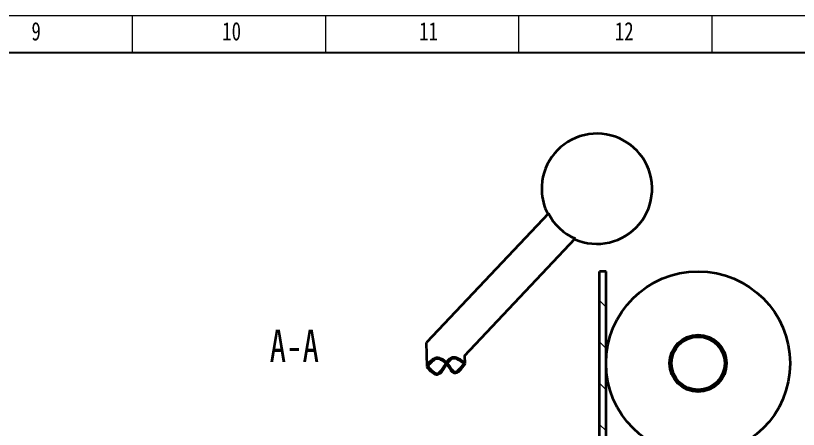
# Model space of a CAD drawing. Header units: millimetres. Extents: x 0 to 841, y 0 to 594.
# Drawn here: x 441.4 to 654, y 481.5 to 594 of the extents above; entities that cross this region are included whole.
import ezdxf

# ---------------------------------------------------------------- set-up
doc = ezdxf.new("R2010")
doc.units = ezdxf.units.MM
doc.layers.add('粗实线', color=7, linetype='Continuous', lineweight=50)
doc.styles.add('SLDTEXTSTYLE1', font='TXT', dxfattribs={"width": 0.75})

msp = doc.modelspace()

# ---------------------------------------------------------------- hatches: boundary and pattern name
at = {"linetype": 'Continuous', "lineweight": 18}
h = msp.add_hatch(dxfattribs=at)
h.set_pattern_fill('ANSI31', scale=2.5, angle=90, style=0)
h.set_pattern_definition([(135, (-744.932, -742.906), (-5.61266, -5.61266), [])])
h.paths.add_polyline_path([(599.95, 524.44), (599.95, 299.44), (601.75, 299.44), (601.75, 524.44)], flags=0)
h = msp.add_hatch(dxfattribs=at)
h.set_pattern_fill('ANSI31', scale=2.5, style=0)
h.set_pattern_definition([(45, (-744.932, -742.906), (-5.61266, 5.61266), [])])
edge = h.paths.add_edge_path(flags=0)
edge.add_arc((626.75, 499.44), 7.74, 0, 360)
edge = h.paths.add_edge_path(flags=0)
edge.add_arc((626.75, 499.44), 7.23, 0, 360)

# ---------------------------------------------------------------- linework, layer by layer
at = {"color": 7, "linetype": 'Continuous', "lineweight": 18}
for p, q in [((0, 594), (841, 594)), ((473, 594), (473, 584)), ((525.5, 594), (525.5, 584)), ((578, 594), (578, 584)), ((630.5, 594), (630.5, 584))]:
    msp.add_line(p, q, dxfattribs=at)
at = {"color": 7, "linetype": 'Continuous', "lineweight": 25}
msp.add_line((25, 584), (831, 584), dxfattribs=at)
at = {"color": 7, "linetype": 'Continuous', "lineweight": 35}
for p, q in [((586.07, 540.22), (552.94, 505.05)), ((563.29, 501.45), (593.35, 533.36)), ((599.95, 299.44), (599.95, 524.44)), ((601.75, 524.44), (599.95, 524.44)), ((601.75, 299.44), (601.75, 524.44)), ((553.13, 498.6), (552.94, 505.05)), ((563.29, 501.45), (563.35, 499.36))]:
    msp.add_line(p, q, dxfattribs=at)
for radius in [25, 7.74, 7.23]:
    msp.add_circle((626.75, 499.44), radius, dxfattribs=at)
for radius, start, end in [(15, 246.1786, 181.7074), (15, 181.7074, 207.2362), (14.79, 206.9486, 246.4662)]:
    msp.add_arc((599.26, 546.92), radius, start, end, dxfattribs=at)
at = {"layer": '粗实线'}
for points, knots in [([(553.13, 498.6), (554.13, 497.48), (556.8, 494.5), (558.99, 502.7), (562.13, 500.29), (563.35, 499.36)], [0, 0, 0, 0, 1.414712, 3.779919, 5.282753, 5.282753, 5.282753, 5.282753]), ([(553.13, 498.6), (553.94, 499.62), (555.6, 501.75), (558.82, 499.49), (560.62, 495.69), (562.35, 498.01), (563.35, 499.36)], [0, 0, 0, 0, 1.351443, 2.79948, 3.867739, 5.360298, 5.360298, 5.360298, 5.360298])]:
    msp.add_open_spline(points, degree=3, knots=knots, dxfattribs=at)

# ---------------------------------------------------------------- texts
at = {"color": 7, "linetype": 'Continuous', "lineweight": 0, "style": 'SLDTEXTSTYLE1'}
for s, insert, char_height, attachment_point in [('9', (445.65, 592.25), 5, 1), ('10', (497.49, 592.26), 5, 1), ('11', (551, 592.26), 5, 1), ('12', (604.15, 592.26), 5, 1), ('A-A', (517.06, 508.58), 8.75, 2)]:
    msp.add_mtext(s, dxfattribs=dict(at, insert=insert, char_height=char_height, attachment_point=attachment_point))

doc.saveas('drawing.dxf')
